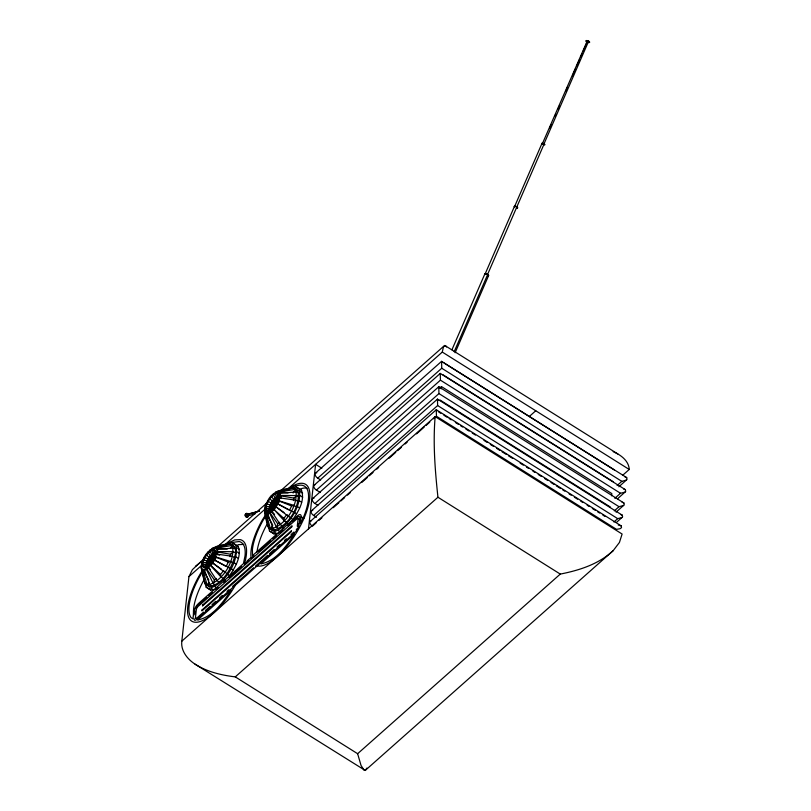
<?xml version="1.0" encoding="UTF-8"?>
<svg xmlns="http://www.w3.org/2000/svg" width="811" height="811" viewBox="0 0 811 811"><rect width="100%" height="100%" fill="white"/><g stroke="black" fill="none" stroke-linecap="round" stroke-linejoin="round"><path stroke-width="1.22" d="M181.816 641.177C180.64 650.817 187.412 659.181 195.046 664.158L365.224 770.45L613.207 550.628L619.442 542.447L622.108 534.033L435.152 416.621L181.816 641.177L188.943 576.621L192.4 569.667L203.906 558.799M278.538 501.056A5.616 3.143 16.2 0 1 278.325 501.228C274.209 498.38 265.896 509.126 273.946 502.942C274.858 495.339 269.171 504.452 276.034 505.811A5.616 0.71 35.1 0 1 276.145 506.023M298.539 518.918L298.529 519.162A2.879 1.085 -57.9 0 0 297.008 518.776L198.208 606.354A2.666 1.004 -57.9 0 0 196.333 609.669L195.461 617.607A2.727 1.024 -57.9 0 0 195.806 618.489M271.391 510.9A5.616 4.146 58.6 0 1 269.881 511.366L267.012 512.136L266.089 511.538L266.038 506.399A5.616 3.143 16.2 0 0 270.398 506.074L271.432 502.911M279.45 494.953A5.616 4.795 -9.6 0 0 279.339 494.609L277.93 492.784L275.061 493.564A5.616 4.146 58.6 0 1 275.953 498.167C271.938 500.002 271.34 505.405 272.76 509.136L270.428 509.237L270.529 504.675M266.089 511.538A5.616 5.16 -37.7 0 0 270.428 509.237L270.813 504.036M435.152 416.621C432.871 443.475 435.101 470.512 437.94 497.244L560.279 574.087C579.267 570.356 598.822 564.152 613.207 550.628M275.953 498.167C271.655 499.657 271.726 505.03 273.844 508.315M194.67 614.231L195.035 610.845M297.272 526.238L298.144 518.422M297.667 526.957L298.032 523.622M265.521 516.455L263.007 520.439A45.446 17.102 -57.9 0 0 252.414 549.483L252.474 555.647L297.404 515.826A7.137 2.686 -57.9 0 1 301.155 516.749L300.394 523.673L302.909 518.624A45.446 17.102 -57.9 0 0 297.313 485.617L291.413 486.793L287.682 489.601L291.037 488.08L293.785 487.958L297.89 490.584C300.911 506.277 288.24 526.613 272.689 530.495L268.583 527.87C265.907 519.415 261.852 509.399 267.539 501.259C271.624 491.902 281.67 489.074 291.037 488.08M308.484 528.904L315.611 464.338L321.825 468.241M441.225 388.804L441.468 386.594L611.849 493.605L611.606 495.805M265.592 508.568A5.616 4.106 6.3 0 0 270.124 507.412L271.857 502.344L276.997 504.29M272.881 500.509L272.415 502.151L273.459 505.03L274.959 507.189L276.034 505.811M287.672 489.114L442.289 352.065L443.364 347.199L444.813 345.466L617.86 453.978C623.517 457.272 628.991 462.523 629.235 469.468L622.615 475.337M266.038 506.399L268.198 501.421A5.616 0.649 29.4 0 0 271.726 503.002L271.857 502.344M201.716 563.138L201.219 567.67L204.21 581.416L205.254 584.011L207.21 585.289C222.761 581.406 235.433 561.07 232.412 545.377L230.456 544.1C216.851 543.958 205.436 549.777 201.716 563.138L202.486 563.625M206.501 567.477A4.4 3.781 74.9 0 1 205.213 567.649L203.135 567.142C201.797 560.208 207.403 551.216 214.276 549.503L215.594 551.216A4.4 3.761 -9.6 0 1 215.635 554.349M205.213 567.649C211.134 564.649 215.381 557.836 215.594 551.216M205.112 557.623L208.376 559.144A12.216 1.409 29.4 0 1 209.137 558.607A12.216 6.833 16.2 0 1 215.006 557.36L214.966 554.177A4.4 4.045 -37.7 0 0 215.138 550.071M219.609 555.17L217.328 554.552L217.855 552.048L217.084 551.561L216.496 548.135L213.942 547.516L214.712 547.993M230.091 556.731L230.608 554.258L233.487 551.703L235.626 553.051C232.412 566.595 224.13 583.687 209.35 586.637L205.254 584.011L201.219 567.67M204.99 582.268L206.136 587.144L208.275 588.543C224.84 584.843 239.407 561.465 235.819 544.931L234.308 543.948L230.223 544.272L228.073 542.934L224.343 545.742M228.347 577.452C234.207 568.683 242.083 557.37 238.221 546.442L236.7 545.458L238.515 544.637L243.766 544.394M270.124 507.412L271.107 503.236M279.349 498.816A5.616 4.106 6.3 0 1 278.599 499.89C275.831 500.275 272.02 501.533 271.138 504.31C273.135 506.206 275.811 498.147 272.435 501.31M278.325 501.228L278.285 498.055A5.616 5.16 -37.7 0 0 278.852 493.392M276.5 504.057L278.903 498.532L279.339 494.609M298.965 496.91L296.816 495.562L280.413 495.43L281.184 495.906L280.667 498.41L279.896 497.924L280.413 495.43L279.836 491.993L277.281 491.375L279.542 491.79L278.771 491.304L293.785 487.958L295.751 489.236C298.762 504.929 286.09 525.264 270.539 529.147L266.17 513.627L264.548 511.528L265.329 512.015M293.43 500.59L293.947 498.116L296.816 495.562M268.34 526.116L269.485 530.982L271.624 532.381C288.179 528.681 302.716 505.324 299.127 488.82L297.586 487.806L293.562 488.131L291.413 486.793A47.616 17.923 -57.9 0 1 303.983 518.33A47.616 17.923 -57.9 0 1 257.138 565.885M290.328 523.024C296.867 513.91 305.453 501.989 301.53 490.32L295.447 486.468M215.462 584.995L213.313 583.646L214.398 579.926L216.395 578.415M246.706 514.286L246.463 515.918M247.811 515.492L247.041 516.252M278.802 528.853L276.652 527.505L277.737 523.784L279.734 522.274M274.767 498.856L277.139 498.501C277.889 502.384 274.747 507.422 270.904 508.385L270.418 508.061C272.557 501.837 271.34 502.293 277.727 497.69L278.285 498.055C273.439 499.475 270.185 504.624 270.996 509.612A5.616 5.16 -76.3 0 1 267.012 512.136M203.085 562.307A4.4 2.463 16.2 0 0 207.048 562.226A12.216 6.833 16.2 0 1 209.137 558.607A12.216 11.212 -37.7 0 1 214.966 554.177L213.597 553.842L211.539 555.099A12.216 6.944 48.4 0 0 209.137 558.607A12.216 4.268 23.4 0 0 207.596 560.715L206.775 564.649L207.646 565.774L209.42 565.297A12.216 9.022 58.6 0 1 209.137 558.607A12.216 1.551 35.1 0 1 209.35 557.613L210.424 556.234A4.4 1.581 41.2 0 0 208.224 553.203M270.377 505.709L271.229 503.449M271.644 502.769C271.138 507.189 275.872 498.268 272.111 501.938M272.161 502.546L277.23 502.607L277.991 498.968L276.439 497.954C272.425 500.113 270.793 505.294 271.797 509.572A5.616 4.825 74.9 0 1 268.309 512.086M451.95 349.754L484.937 273.723M485.171 273.865L514.509 206.247M514.671 206.359L542.052 143.253M587.529 41.108L587.042 41.199M588.553 41.391L543.988 143.902L544.546 144.54M487.543 274.534L544.171 143.851M454.201 351.68L487.685 274.493M455.123 352.734L488.617 275.558M549.777 128.006L551.298 124.529M554.836 116.409L555.839 114.087M557.867 109.444L559.377 105.967M565.946 90.893L567.457 87.416M572.515 75.818L575.536 68.854M576.55 66.543L579.581 59.578M580.595 57.257L582.105 53.779M583.119 51.458L586.657 43.348M542.285 143.902L587.042 41.452M233.487 551.703L217.084 551.561L215.533 556.883L216.304 557.37L211.032 565.713L210.262 565.226L204.331 569.697L201.777 569.079L202.547 569.555M230.628 561.516L228.317 562.135L226.147 566.483L214.074 559.813L215.533 556.883L230.628 561.516L232.777 562.864M270.864 503.844L271.594 502.364M298.002 501.533L295.863 500.184L279.896 497.924L278.862 500.742L279.643 501.228L274.371 509.572L270.256 513.221L269.485 512.734L266.17 513.627L272.232 524.007M289.486 510.342L291.646 505.993L293.967 505.375L296.106 506.723M366.917 768.047L365.224 770.45M270.884 504.807L274.169 500.843L278.589 498.816A5.616 4.795 -9.6 0 0 279.44 497.123M586.799 41.827L586.647 41.108M588.218 42.405A1.845 0.639 23.5 0 0 589.354 41.827A1.845 0.639 23.5 0 0 586.667 40.641A1.845 0.639 23.5 0 0 586.921 41.827L586.698 41.696M588.806 42.182L587.194 41.138M588.776 42.415L588.674 41.685M208.924 582.257L207.21 585.289L202.841 569.768L208.903 580.149M270.539 529.147L272.82 525.102M208.376 559.144L209.35 557.613A4.4 0.558 35.1 0 0 206.582 555.302M268.198 501.421L271.503 496.717L275.061 493.564M271.472 502.627L272.689 501.482A5.616 0.71 35.1 0 0 269.759 498.947M271.705 502.344C278.416 493.027 273.408 509.916 270.661 504.746M264.842 516.019L262.176 520.236A47.616 17.923 -57.9 0 0 251.146 558.14M230.415 548.216L232.412 545.377L216.496 548.135L227.252 549.057M293.085 493.027L295.751 489.236L279.836 491.993L288.087 492.804M272.506 501.451L274.534 499.12M223.045 578.263L220.906 576.925L220.501 574.523L223.481 570.711L226.756 573.519M269.881 511.366L275.608 505.476M286.384 522.122L284.235 520.784L283.83 518.381L286.81 514.569L290.095 517.377M618.864 486.782L627.035 479.453L626.71 477.618L441.589 361.351L315.631 472.995M272.506 501.076L274.219 499.292M274.615 506.743L271.675 508.963L270.124 507.96M616.066 512.157L624.237 504.837L623.912 503.002L438.781 386.746L312.833 498.39M616.37 522.507L622.605 516.911L622.301 515.198L437.474 399.113L311.637 510.656M617.536 498.795L625.707 491.486L625.372 489.682L440.261 373.425L314.313 485.069M272.476 502.465L270.945 504.574A5.616 1.957 23.4 0 1 266.931 503.955M217.084 547.111L267.001 502.871M280.18 491.182L444.053 345.932M188.943 576.621L201.99 565.064M224.394 545.205L265.988 508.335M316.807 472.803A3.467 1.967 48.4 0 0 315.134 474.668A3.467 1.967 48.4 0 0 317.76 478.145L441.742 368.245L441.589 361.351L441.914 361.909M314.84 484.887A3.305 1.875 48.4 0 0 313.898 487.076A3.305 1.875 48.4 0 0 316.442 490.067L440.424 380.166L440.261 373.425L440.586 374.033M439.572 388.276L441.468 386.594M247.041 561.019L250.396 558.049M206.846 597.413L198.381 604.915A4.754 1.794 -57.9 0 0 197.996 605.28M208.721 595.75L212.482 592.415M216.243 589.08L218.118 587.417M223.765 582.42L225.64 580.757M229.401 577.422L241.617 566.595M248.632 560.371L244.435 564.091A47.616 17.923 -57.9 0 0 240.299 539.639L234.795 539.893L228.073 542.934L239.215 541.545A45.416 17.092 -57.9 0 1 245.003 556.052L243.422 563.655L198.573 603.414A6.944 2.615 -57.9 0 0 193.697 612.062L192.947 618.864L191.143 617.688A45.416 17.092 -57.9 0 1 202.091 572.505M252.089 557.309L253.975 555.647M258.668 551.48L270.884 540.643M272.77 538.98L276.531 535.645M280.292 532.31L283.11 529.816M287.804 525.65L289.689 523.987M292.507 521.483L297.201 517.317M314.009 498.218A3.406 1.936 48.4 0 0 312.336 500.052A3.406 1.936 48.4 0 0 314.962 503.479L438.944 393.588L438.781 386.746L439.288 388.043M196.982 617.931L203.541 612.112M205.416 610.45L210.11 606.293M211.975 604.641L215.726 601.316M219.477 597.991L222.285 595.497M226.979 591.341L228.854 589.678M232.595 586.353L253.65 567.7M255.475 566.088L267.61 555.332M269.485 553.67L274.169 549.513M276.977 547.019L279.795 544.526M284.479 540.369L286.354 538.717M291.037 534.561L293.846 532.067M312.742 510.504A3.193 1.815 48.4 0 0 311.171 512.217A3.193 1.815 48.4 0 0 313.644 515.441L437.616 405.541L437.474 399.113L437.94 400.35M310.4 521.321L436.277 409.737L621.216 525.883L621.54 527.626L620.101 528.701L616.522 529.36L436.44 416.256L436.277 409.737L436.764 411.025M316.249 522.801L312.458 526.157A3.203 1.825 48.4 0 1 310.005 523.267A3.203 1.825 48.4 0 1 310.907 521.138M319.088 520.277L321.926 517.763M333.28 507.696L338.957 502.668M340.853 500.985L344.634 497.63M347.473 495.115L350.311 492.601M361.676 482.535L367.353 477.497M369.248 475.824L373.03 472.468M376.811 469.113L378.707 467.43M389.118 458.205L395.738 452.335M397.633 450.652L401.425 447.297M405.206 443.941L407.102 442.269M416.56 433.875L424.133 427.164M426.028 425.481L429.81 422.125M433.601 418.77L436.44 416.256M195.046 664.158C207.058 671.863 221.271 675.188 235.281 676.881L437.94 497.244M529.259 416.53L535.757 410.771M617.09 485.546L621.824 481.349L626.447 480.061M614.829 498.309L620.506 493.27L625.109 492.084M614.292 510.879L619.026 506.693L623.639 505.435M613.927 522L617.708 518.645L622.047 517.479M364.261 770.43L361.047 765.483L357.631 753.713L560.279 574.087M195.431 566.311L201.098 561.922M273.408 499.981L277.727 497.69A5.616 5.16 -76.3 0 0 277.93 492.784M273.003 500.569L273.763 500.113M213.313 583.646L206.146 568.876L206.927 569.363L208.944 567.832L210.485 569.626M586.779 41.047L586.769 41.817M588.38 42.527L588.948 42.253M276.439 497.954L276.926 497.731A5.616 4.825 74.9 0 0 276.642 492.845M274.412 499.15L276.044 499.079C276.652 502.252 274.088 506.358 270.945 507.149L270.337 505.608M274.077 499.475L275.517 499.414C276.054 502.212 273.794 505.831 271.026 506.53L270.479 505.172M299.989 489.317L301.864 488.465A45.446 17.102 -57.9 0 1 307.116 488.232M225.468 545.235L227.698 544.222M269.485 530.982L274.027 533.881L277.038 533.75L279.775 532.503M206.136 587.144L210.678 590.053L213.688 589.911L216.436 588.664M259.155 511.143L247.122 514.296M246.25 514.772L259.54 511.082M246.483 516.242L255.13 513.829M286.455 489.864L275.456 492.196L276.237 492.682M215.787 547.557L212.127 548.337L212.898 548.824M218.24 547.04L223.126 546.006M586.617 41.351L586.84 41.726A1.46 0.507 23.5 0 1 586.961 40.935A1.46 0.507 23.5 0 1 588.928 41.807A1.46 0.507 23.5 0 1 588.421 42.405L588.816 42.324M542.336 143.435L543.988 143.902M280.393 493.402L296.785 491.831L298.924 493.179M275.517 498.512L276.581 498.775C277.261 502.313 274.412 506.885 270.904 507.767L270.235 506.895M266.951 514.113L268.441 514.042L267.671 513.556L273.297 529.025L275.436 530.374M203.612 570.255L205.102 570.184L204.331 569.697L209.958 585.167L212.107 586.515M587.002 41.29L588.543 42.101M587.002 41.543L588.31 42.06M618.256 525.021L621.216 525.883M281.184 495.906L293.947 498.116M217.855 552.048L230.608 554.258M277.23 502.607L277.778 502.729M623.527 488.932L625.372 489.682M620.567 514.468L622.301 515.198M622.078 502.232L623.912 503.002M293.967 505.375L278.862 500.742L275.608 506.52L269.485 512.734L276.652 527.505M624.886 476.817L626.71 477.618M587.488 41.199L588.401 41.604M279.643 501.228L291.646 505.993M216.304 557.37L228.317 562.135M246.645 516.07L246.402 515.958M613.167 451.626L617.86 453.978M288.452 509.774L277.403 503.672L293.41 512.126M442.289 352.065L629.235 469.468M444.073 363.024L614.454 470.035M441.742 368.245L621.824 481.349M442.786 374.672L613.167 481.683M440.424 380.166L620.506 493.27M438.944 393.588L619.026 506.693M439.988 400.005L610.369 507.017M437.616 405.541L617.708 518.645M438.67 411.968L440.758 413.275M443.891 415.242L447.023 417.219M449.112 418.527L451.2 419.834M455.376 422.46L458.509 424.427M460.597 425.745L462.686 427.052M465.879 429.06L469.072 431.057M472.255 433.064L475.449 435.071M483.964 440.414L487.158 442.421M490.341 444.428L493.534 446.425M496.727 448.432L499.921 450.44M502.05 451.778L506.307 454.444M508.426 455.782L512.684 458.458M520.135 463.132L523.328 465.139M526.521 467.136L528.64 468.474M532.898 471.15L535.027 472.489M538.22 474.486L541.413 476.493M544.607 478.5L547.79 480.507M550.983 482.504L554.177 484.512M556.305 485.85L560.563 488.526M562.692 489.854L564.811 491.192M569.069 493.869L571.197 495.207M574.391 497.204L577.584 499.211M580.777 501.218L582.906 502.556M587.113 505.202L589.202 506.51M592.344 508.477L595.477 510.443M597.565 511.761L599.653 513.069M602.786 515.036L604.874 516.354M317.76 478.145L320.669 479.97M316.442 490.067L320.325 492.51M299.127 488.82L301.53 490.32M300.263 491.648L302.665 493.159M314.962 503.479L317.871 505.314M300.303 495.724L302.706 497.234M299.259 500.762L301.651 502.273M313.644 515.441L316.554 517.266M297.191 506.429L299.594 507.939M273.439 493.717L274.209 494.203M271.35 495.835L272.121 496.322M294.241 512.329L296.644 513.839M301.155 516.749L303.882 518.462M267.539 501.259L268.309 501.745M290.622 518.067L293.024 519.567M265.055 506.997L265.826 507.483M286.567 523.237L288.169 524.251M265.886 513.414L265.116 512.937L268.583 527.87L272.689 530.495M282.532 526.035L280.383 524.687L271.503 511.214L274.584 514.377M282.37 527.515L283.972 528.519M278.295 530.576L279.896 531.58M274.635 532.239L277.038 533.75M232.159 542.6L238.221 546.442M236.944 547.77L239.346 549.28M235.626 553.051L235.595 549.311L234.561 546.726L230.456 544.1L215.432 547.445L216.213 547.932M235.595 549.311L233.446 547.972L217.054 549.544L217.835 550.03L217.267 548.621M236.984 551.845L239.387 553.355M235.94 556.893L238.343 558.404M234.673 557.674L232.524 556.326L216.557 554.065L217.328 554.552M233.872 562.57L236.265 564.071M210.1 549.858L210.88 550.345M208.011 551.977L208.792 552.463M230.922 568.47L233.325 569.981M230.081 568.268L214.074 559.813L210.262 565.226L220.906 576.925M206.004 554.552L206.775 555.038M204.21 557.4L204.98 557.887M227.293 574.218L229.695 575.719M202.74 560.33L203.51 560.817M208.944 567.832L208.174 567.355L217.054 580.828L219.193 582.176M223.238 579.399L224.84 580.402M214.956 586.748L216.557 587.752M211.286 588.401L213.688 589.911M235.281 676.881L357.631 753.713M295.934 489.297L297.89 490.584M271.888 532.492L274.027 533.881M232.595 545.438L234.561 546.726M207.393 585.36L209.35 586.637M208.539 588.654L210.678 590.053M283.972 512.501L275.608 506.52L287.946 516.029M221.585 569.332L212.269 562.662L224.617 572.171M283.83 518.381L273.591 509.095L284.235 520.784M211.032 565.713L220.501 574.523M445.634 345.81L446.516 346.966M270.256 513.221L277.737 523.784M206.927 569.363L214.398 579.926M264.528 509.501L265.724 514.316M202.091 569.261L203.287 574.076M270.114 506.956L270.134 508.487A5.616 4.795 -9.6 0 1 265.602 510.322M247.892 515.249A1.064 0.912 74.9 0 1 246.797 516.272A1.064 0.912 74.9 0 1 246.128 514.732A1.064 0.912 74.9 0 1 247.568 514.509M247.994 515.279A1.298 1.115 74.9 0 1 246.574 516.485A1.298 1.115 74.9 0 1 245.956 514.458A1.298 1.115 74.9 0 1 247.801 514.63A1.46 1.257 74.9 0 0 245.845 514.356A1.46 1.257 74.9 0 0 246.503 516.648A1.46 1.257 74.9 0 0 248.105 515.279A1.46 1.257 74.9 0 1 246.534 516.637A1.46 1.257 74.9 0 1 245.845 514.356A1.46 1.257 74.9 0 1 247.882 514.559M248.44 515.279A1.845 1.581 74.9 0 1 246.412 517.012A1.845 1.581 74.9 0 1 245.53 514.113A1.845 1.581 74.9 0 1 248.166 514.367A1.845 1.581 74.9 0 0 245.5 514.123A1.845 1.581 74.9 0 0 246.382 517.023A1.845 1.581 74.9 0 0 248.409 515.289M484.866 274.493A2.149 0.75 23.5 0 1 485.546 273.702A2.149 0.75 23.5 0 1 488.202 274.878A2.149 0.75 23.5 0 1 487.979 275.872M485.1 274.534A1.855 0.649 23.5 0 1 485.698 273.844A1.855 0.649 23.5 0 1 487.989 274.858A1.855 0.649 23.5 0 1 487.796 275.73M514.701 207.17A1.855 0.649 23.5 0 1 514.792 206.217A1.855 0.649 23.5 0 1 517.236 207.17A1.855 0.649 23.5 0 1 517.134 208.113M514.61 206.947A1.652 0.578 23.5 0 1 515.137 206.339A1.652 0.578 23.5 0 1 517.175 207.241A1.652 0.578 23.5 0 1 517.002 208.011M542.224 144.074A1.652 0.578 23.5 0 1 542.518 143.243A1.652 0.578 23.5 0 1 544.759 144.358A1.652 0.578 23.5 0 1 543.684 144.804M587.113 41.777A1.46 0.507 23.5 0 1 586.829 40.844A1.46 0.507 23.5 0 1 588.908 41.655A1.46 0.507 23.5 0 1 588.462 42.304M586.617 41.493A1.845 0.639 23.5 0 1 586.951 40.56A1.845 0.639 23.5 0 1 589.455 41.817A1.845 0.639 23.5 0 1 588.259 42.314M194.164 618.742A4.815 1.815 -57.9 0 0 196.789 619.381L295.61 531.793A4.825 1.815 -57.9 0 0 298.955 525.863L299.827 517.955A4.978 1.875 -57.9 0 0 297.586 517.012M196.718 618.154A2.727 1.024 -57.9 0 1 196.303 618.408M256.955 552.342A45.446 17.102 -57.9 0 1 267.559 523.298M297.191 528.448A2.727 1.024 -57.9 0 1 296.208 529.907M235.251 585.289A47.616 17.923 -57.9 0 1 192.663 621.652A47.616 17.923 -57.9 0 1 202.03 571.035M193.717 615.59A45.416 17.092 -57.9 0 1 203.662 580.463M195.603 608.848A4.754 1.794 -57.9 0 1 195.867 608.301M196.485 607.196A4.754 1.794 -57.9 0 1 196.84 606.669M197.205 606.172A4.754 1.794 -57.9 0 1 197.6 605.705M209.927 551.47A4.4 2.504 48.4 0 1 211.539 555.099M211.58 550.233A4.4 3.254 58.6 0 1 212.624 554.288A12.216 9.022 58.6 0 0 209.137 558.607A12.216 8.931 6.3 0 0 206.764 563.564A4.4 3.224 6.3 0 1 202.659 564.344M213.06 549.554A4.4 3.781 74.9 0 1 213.597 553.842A12.216 10.482 74.9 0 0 209.137 558.607A12.216 10.431 -9.6 0 0 206.775 564.649A4.4 3.761 -9.6 0 1 202.679 565.997M214.276 549.503A4.4 4.045 -76.3 0 1 214.398 553.812A12.216 11.232 -76.3 0 0 209.137 558.607A12.216 11.212 -37.7 0 0 207.079 565.399A4.4 4.045 -37.7 0 1 203.135 567.142M215.614 552.859A4.4 3.224 6.3 0 1 216.03 554.227M215.341 557.035A4.4 2.463 16.2 0 1 215.006 557.36M215.189 554.906A4.4 2.463 16.2 0 1 215.341 555.13M214.357 557.198A4.4 1.541 23.4 0 1 214.662 557.573M212.107 562.104A4.4 0.558 35.1 0 1 211.691 561.911M210.525 564.121A4.4 1.581 41.2 0 1 210.049 564.01M208.883 565.784A4.4 2.504 48.4 0 1 208.346 565.743M210.444 564.709A4.4 2.504 48.4 0 1 210.353 564.922M208.113 566.757A4.4 3.254 58.6 0 1 206.704 566.98M209.42 565.297A4.4 3.254 58.6 0 1 209.299 565.571M208.802 566.281A4.4 3.254 58.6 0 1 208.589 566.463M206.795 567.355A4.4 3.781 74.9 0 0 208.447 565.733A12.216 10.482 74.9 0 1 209.137 558.607A12.216 4.4 41.2 0 1 210.424 556.234M203.997 567.71A4.4 4.045 -76.3 0 0 207.646 565.774A12.216 11.232 -76.3 0 1 209.137 558.607A12.216 10.431 -9.6 0 1 215.27 554.937M207.596 560.715A4.4 1.541 23.4 0 1 203.926 560.016M279.359 496.362A5.616 4.106 6.3 0 1 279.471 496.667M278.903 498.532A5.616 3.143 16.2 0 1 279.166 500.022M278.021 500.975A5.616 1.957 23.4 0 1 278.355 501.553M276.916 503.651A5.616 0.649 29.4 0 0 276.754 503.509L275.193 505.983A5.616 0.71 35.1 0 0 276.166 506.165M273.692 508.244A5.616 2.017 41.2 0 1 273.449 508.213M272.192 510.007A5.616 3.193 48.4 0 1 271.634 510.048M272.76 509.136A5.616 4.146 58.6 0 1 272.486 509.744M272.111 510.281A5.616 4.146 58.6 0 1 271.888 510.514M271.503 496.717A5.616 2.017 41.2 0 1 273.692 499.88M273.307 494.882A5.616 3.193 48.4 0 1 274.878 498.978M215.28 556.022A12.216 8.931 6.3 0 0 209.137 558.607A12.216 6.944 48.4 0 0 210.505 564.476M214.449 558.87A12.216 4.268 23.4 0 0 209.137 558.607A12.216 4.4 41.2 0 0 211.63 563.341M213.668 560.442A12.216 1.409 29.4 0 0 209.137 558.607A12.216 1.551 35.1 0 0 212.3 561.628M202.061 609.943L201.959 610.916L291.382 531.641L291.494 530.668L202.061 609.943M202.608 605.047L202.497 606.03L291.93 526.755L292.031 525.781L202.608 605.047M271.786 502.921C272.881 504.918 273.834 498.877 271.786 502.921M231.135 590.276C222.832 602.36 212.877 617.1 197.6 619.999L231.135 590.276M294.525 534.064C286.202 546.188 276.216 561.009 260.878 563.888L294.525 534.064"/></g></svg>
